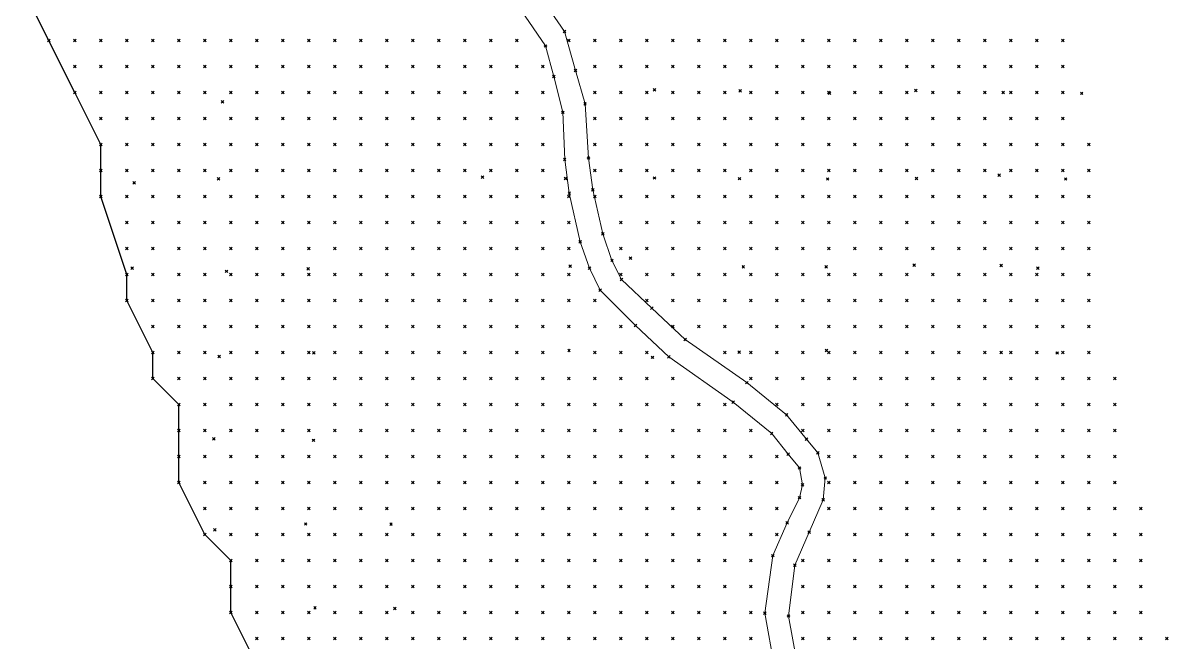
# Model space of a CAD drawing. Header units: metres. Extents: x 441556 to 446409, y 432338 to 461058.
# Drawn here: x 443339.7 to 443471.8, y 447756.7 to 447828.1 of the extents above; entities that cross this region are included whole.
import ezdxf

# ---------------------------------------------------------------- set-up
doc = ezdxf.new("R2010")
doc.units = ezdxf.units.M
doc.header["$MEASUREMENT"] = 0
doc.header["$PDMODE"] = 35
doc.header["$PDSIZE"] = 0.15
for name, color, linetype, lineweight in [('DTM-BRE-RevN_GRP_DRUM PAMANT', 2, 'Continuous', 0), ('DTM-NOK-RevN_LIDAR_co_lidar', 91, 'Continuous', 0), ('DTM-NOK-RevN_RTK', 32, 'Continuous', 0)]:
    doc.layers.add(name, color=color, linetype=linetype, lineweight=lineweight)
doc.layers.add('DTM-INT_YP', color=121, linetype='Continuous')

msp = doc.modelspace()

# ---------------------------------------------------------------- linework, layer by layer
at = {"layer": 'DTM-BRE-RevN_GRP_DRUM PAMANT'}
for p, q in [((443402.183, 447827.097, 366.457), (443397.453, 447834.005, 365.931)), ((443400.007, 447825.418, 366.457), (443395.276, 447832.326, 365.931)), ((443403.456, 447822.599, 366.563), (443402.183, 447827.097, 366.457)), ((443400.973, 447821.889, 366.563), (443400.007, 447825.418, 366.457)), ((443401.986, 447817.769, 366.878), (443400.973, 447821.889, 366.563)), ((443404.559, 447818.736, 366.878), (443403.456, 447822.599, 366.563)), ((443402.212, 447812.322, 366.878), (443401.986, 447817.769, 366.878)), ((443404.955, 447812.499, 366.878), (443404.559, 447818.736, 366.878)), ((443402.748, 447808.437, 367.089), (443402.212, 447812.322, 366.878)), ((443405.47, 447808.818, 367.089), (443404.955, 447812.499, 366.878)), ((443404.012, 447802.844, 367.141), (443402.748, 447808.437, 367.089)), ((443406.608, 447803.747, 367.141), (443405.47, 447808.818, 367.089)), ((443407.67, 447800.695, 367.141), (443406.608, 447803.747, 367.141)), ((443405.074, 447799.791, 367.141), (443404.012, 447802.844, 367.141)), ((443408.758, 447798.486, 366.72), (443407.67, 447800.695, 367.141)), ((443406.293, 447797.27, 366.72), (443405.074, 447799.791, 367.141)), ((443412.268, 447795.18, 367.141), (443408.758, 447798.486, 366.72)), ((443410.388, 447793.175, 367.141), (443406.293, 447797.27, 366.72)), ((443416.106, 447791.579, 367.457), (443412.268, 447795.18, 367.141)), ((443414.225, 447789.574, 367.457), (443410.388, 447793.175, 367.141)), ((443423.217, 447786.592, 367.826), (443416.106, 447791.579, 367.457)), ((443421.639, 447784.341, 367.826), (443414.225, 447789.574, 367.457)), ((443427.819, 447782.876, 367.826), (443423.217, 447786.592, 367.826)), ((443426.092, 447780.737, 367.826), (443421.639, 447784.341, 367.826)), ((443430.117, 447780.09, 367.51), (443427.819, 447782.876, 367.826)), ((443427.999, 447778.339, 367.51), (443426.092, 447780.737, 367.826)), ((443431.429, 447778.503, 367.563), (443430.117, 447780.09, 367.51)), ((443429.311, 447776.752, 367.563), (443427.999, 447778.339, 367.51)), ((443432.281, 447775.599, 367.984), (443431.429, 447778.503, 367.563)), ((443429.647, 447774.814, 367.984), (443429.311, 447776.752, 367.563)), ((443432.043, 447773.081, 368.405), (443432.281, 447775.599, 367.984)), ((443429.305, 447773.328, 368.405), (443429.647, 447774.814, 367.984)), ((443427.887, 447770.432, 368.615), (443429.305, 447773.328, 368.405)), ((443430.408, 447769.337, 368.615), (443432.043, 447773.081, 368.405)), ((443426.239, 447766.641, 369.563), (443427.887, 447770.432, 368.615)), ((443428.761, 447765.545, 369.563), (443430.408, 447769.337, 368.615)), ((443425.309, 447760.014, 370.457), (443426.239, 447766.641, 369.563)), ((443428.038, 447759.681, 370.457), (443428.761, 447765.545, 369.563)), ((443427.925, 447745.12, 373.02), (443425.309, 447760.014, 370.457)), ((443430.658, 447745.417, 373.02), (443428.038, 447759.681, 370.457))]:
    msp.add_line(p, q, dxfattribs=at)
at = {"layer": 'DTM-INT_YP'}
msp.add_polyline3d([(443366.701, 447754.077, 341.795), (443363.702, 447760.076, 341.846), (443363.702, 447763.075, 342.021), (443363.702, 447766.074, 342.158), (443360.702, 447769.074, 341.992), (443357.703, 447775.072, 341.937), (443357.703, 447778.072, 342.045), (443357.703, 447781.071, 342.154), (443357.703, 447784.07, 342.295), (443354.704, 447787.07, 342.093), (443354.704, 447790.069, 342.202), (443351.704, 447796.068, 342.117), (443351.704, 447799.067, 342.208), (443348.705, 447808.065, 342.234), (443348.705, 447811.065, 342.449), (443348.705, 447814.064, 342.595), (443345.706, 447820.063, 342.663), (443339.707, 447832.06, 342.307)], dxfattribs=at)
at = {"layer": 'DTM-NOK-RevN_LIDAR_co_lidar'}
for p in [(443342.706, 447826.061, 342.534), (443345.706, 447826.061, 343.037), (443348.705, 447826.061, 343.26), (443351.704, 447826.061, 343.43), (443354.704, 447826.061, 343.89), (443357.703, 447826.061, 344.728), (443360.702, 447826.061, 346.055), (443363.702, 447826.061, 348.28), (443366.701, 447826.061, 350.921), (443369.7, 447826.061, 352.415), (443372.7, 447826.061, 354.235), (443375.699, 447826.061, 355.8), (443378.698, 447826.061, 357.085), (443381.698, 447826.061, 358.552), (443384.697, 447826.061, 360.024), (443387.697, 447826.061, 361.458), (443390.696, 447826.061, 362.548), (443393.695, 447826.061, 363.66), (443396.695, 447826.061, 364.788), (443402.693, 447826.061, 366.782), (443405.693, 447826.061, 367.708), (443408.692, 447826.061, 369.118), (443411.691, 447826.061, 370.606), (443414.691, 447826.061, 371.939), (443417.69, 447826.061, 373.22), (443420.689, 447826.061, 374.6), (443423.689, 447826.061, 376.006), (443426.688, 447826.061, 377.368), (443429.687, 447826.061, 378.818), (443432.687, 447826.061, 380.237), (443435.686, 447826.061, 381.503), (443438.685, 447826.061, 382.842), (443441.685, 447826.061, 383.899), (443444.684, 447826.061, 384.991), (443447.683, 447826.061, 386.147), (443450.683, 447826.061, 387.324), (443453.682, 447826.061, 388.505), (443456.681, 447826.061, 389.718), (443459.681, 447826.061, 390.866), (443345.706, 447823.062, 342.921), (443348.705, 447823.062, 343.217), (443351.704, 447823.062, 343.343), (443354.704, 447823.062, 343.633), (443357.703, 447823.062, 344.193), (443360.702, 447823.062, 345.063), (443363.702, 447823.062, 346.869), (443366.701, 447823.062, 349.586), (443369.7, 447823.062, 351.066), (443372.7, 447823.062, 352.787), (443375.699, 447823.062, 354.402), (443378.698, 447823.062, 355.844), (443381.698, 447823.062, 357.502), (443384.697, 447823.062, 359.046), (443387.697, 447823.062, 360.363), (443390.696, 447823.062, 361.599), (443393.695, 447823.062, 362.812), (443396.695, 447823.062, 364.271), (443399.694, 447823.062, 365.684), (443405.693, 447823.062, 367.556), (443408.692, 447823.062, 369.004), (443411.691, 447823.062, 370.536), (443414.691, 447823.062, 371.912), (443417.69, 447823.062, 373.246), (443420.689, 447823.062, 374.55), (443423.689, 447823.062, 375.831), (443426.688, 447823.062, 377.19), (443429.687, 447823.062, 378.616), (443432.687, 447823.062, 379.921), (443435.686, 447823.062, 381.18), (443438.685, 447823.062, 382.456), (443441.685, 447823.062, 383.581), (443444.684, 447823.062, 384.674), (443447.683, 447823.062, 385.766), (443450.683, 447823.062, 387.06), (443453.682, 447823.062, 388.459), (443456.681, 447823.062, 389.649), (443459.681, 447823.062, 390.783), (443345.706, 447820.063, 342.663), (443348.705, 447820.063, 343.085), (443351.704, 447820.063, 343.261), (443354.704, 447820.063, 343.422), (443357.703, 447820.063, 343.838), (443360.702, 447820.063, 344.806), (443363.702, 447820.063, 346.394), (443366.701, 447820.063, 347.991), (443369.7, 447820.063, 349.237), (443372.7, 447820.063, 351.214), (443375.699, 447820.063, 353.209), (443378.698, 447820.063, 354.946), (443381.698, 447820.063, 356.403), (443384.697, 447820.063, 357.799), (443387.697, 447820.063, 359.077), (443390.696, 447820.063, 360.707), (443393.695, 447820.063, 362.058), (443396.695, 447820.063, 364.054), (443399.694, 447820.063, 365.577), (443405.693, 447820.063, 367.511), (443408.692, 447820.063, 369.13), (443411.691, 447820.063, 370.793), (443414.691, 447820.063, 372.174), (443417.69, 447820.063, 373.447), (443420.689, 447820.063, 374.699), (443423.689, 447820.063, 376.003), (443426.688, 447820.063, 377.291), (443429.687, 447820.063, 378.569), (443432.687, 447820.063, 379.848), (443435.686, 447820.063, 380.987), (443438.685, 447820.063, 382.189), (443441.685, 447820.063, 383.361), (443444.684, 447820.063, 384.443), (443447.683, 447820.063, 385.525), (443450.683, 447820.063, 386.834), (443453.682, 447820.063, 388.207), (443456.681, 447820.063, 389.497), (443459.681, 447820.063, 390.764), (443348.705, 447817.063, 342.863), (443351.704, 447817.063, 343.184), (443354.704, 447817.063, 343.307), (443357.703, 447817.063, 343.609), (443360.702, 447817.063, 344.321), (443363.702, 447817.063, 345.341), (443366.701, 447817.063, 346.308), (443369.7, 447817.063, 347.276), (443372.7, 447817.063, 349.514), (443375.699, 447817.063, 351.738), (443378.698, 447817.063, 354.033), (443381.698, 447817.063, 355.104), (443384.697, 447817.063, 356.862), (443387.697, 447817.063, 358.736), (443390.696, 447817.063, 360.344), (443393.695, 447817.063, 362.186), (443396.695, 447817.063, 364.219), (443399.694, 447817.063, 365.567), (443405.693, 447817.063, 367.57), (443408.692, 447817.063, 369.143), (443411.691, 447817.063, 370.889), (443414.691, 447817.063, 372.398), (443417.69, 447817.063, 373.678), (443420.689, 447817.063, 374.873), (443423.689, 447817.063, 376.126), (443426.688, 447817.063, 377.338), (443429.687, 447817.063, 378.53), (443432.687, 447817.063, 379.716), (443435.686, 447817.063, 380.783), (443438.685, 447817.063, 381.913), (443441.685, 447817.063, 382.976), (443444.684, 447817.063, 384.14), (443447.683, 447817.063, 385.311), (443450.683, 447817.063, 386.576), (443453.682, 447817.063, 387.875), (443456.681, 447817.063, 389.3), (443459.681, 447817.063, 390.805), (443348.705, 447814.064, 342.595), (443351.704, 447814.064, 343.042), (443354.704, 447814.064, 343.169), (443357.703, 447814.064, 343.366), (443360.702, 447814.064, 343.93), (443363.702, 447814.064, 344.719), (443366.701, 447814.064, 345.41), (443369.7, 447814.064, 346.225), (443372.7, 447814.064, 347.777), (443375.699, 447814.064, 349.925), (443378.698, 447814.064, 352.238), (443381.698, 447814.064, 354.451), (443384.697, 447814.064, 356.764), (443387.697, 447814.064, 358.686), (443390.696, 447814.064, 360.538), (443393.695, 447814.064, 362.472), (443396.695, 447814.064, 364.263), (443399.694, 447814.064, 365.478), (443405.693, 447814.064, 367.415), (443408.692, 447814.064, 369.122), (443411.691, 447814.064, 370.977), (443414.691, 447814.064, 372.392), (443417.69, 447814.064, 373.702), (443420.689, 447814.064, 374.881), (443423.689, 447814.064, 375.959), (443426.688, 447814.064, 377.058), (443429.687, 447814.064, 378.112), (443432.687, 447814.064, 379.244), (443435.686, 447814.064, 380.335), (443438.685, 447814.064, 381.496), (443441.685, 447814.064, 382.54), (443444.684, 447814.064, 383.641), (443447.683, 447814.064, 384.914), (443450.683, 447814.064, 386.265), (443453.682, 447814.064, 387.675), (443456.681, 447814.064, 388.988), (443459.681, 447814.064, 390.525), (443462.68, 447814.064, 392.343), (443348.705, 447811.065, 342.449), (443351.704, 447811.065, 342.928), (443354.704, 447811.065, 343.134), (443357.703, 447811.065, 343.279), (443360.702, 447811.065, 343.665), (443363.702, 447811.065, 344.329), (443366.701, 447811.065, 344.907), (443369.7, 447811.065, 345.58), (443372.7, 447811.065, 346.838), (443375.699, 447811.065, 349.09), (443378.698, 447811.065, 351.864), (443381.698, 447811.065, 354.171), (443384.697, 447811.065, 356.313), (443387.697, 447811.065, 358.618), (443390.696, 447811.065, 360.88), (443393.695, 447811.065, 362.608), (443396.695, 447811.065, 364.354), (443399.694, 447811.065, 365.55), (443405.693, 447811.065, 367.361), (443408.692, 447811.065, 369.169), (443411.691, 447811.065, 371.012), (443414.691, 447811.065, 372.19), (443417.69, 447811.065, 373.298), (443420.689, 447811.065, 374.462), (443423.689, 447811.065, 375.522), (443426.688, 447811.065, 376.524), (443429.687, 447811.065, 377.553), (443432.687, 447811.065, 378.624), (443435.686, 447811.065, 379.661), (443438.685, 447811.065, 380.817), (443441.685, 447811.065, 382.001), (443444.684, 447811.065, 383.074), (443447.683, 447811.065, 384.402), (443450.683, 447811.065, 385.695), (443453.682, 447811.065, 387.241), (443456.681, 447811.065, 388.556), (443459.681, 447811.065, 390.132), (443462.68, 447811.065, 391.94), (443348.705, 447808.065, 342.234), (443351.704, 447808.065, 342.721), (443354.704, 447808.065, 343.064), (443357.703, 447808.065, 343.285), (443360.702, 447808.065, 343.564), (443363.702, 447808.065, 344.023), (443366.701, 447808.065, 344.582), (443369.7, 447808.065, 345.218), (443372.7, 447808.065, 346.492), (443375.699, 447808.065, 348.854), (443378.698, 447808.065, 351.428), (443381.698, 447808.065, 353.638), (443384.697, 447808.065, 355.772), (443387.697, 447808.065, 357.999), (443390.696, 447808.065, 360.53), (443393.695, 447808.065, 362.312), (443396.695, 447808.065, 364.187), (443399.694, 447808.065, 365.618), (443402.693, 447808.065, 366.804), (443405.693, 447808.065, 367.53), (443408.692, 447808.065, 369.095), (443411.691, 447808.065, 370.734), (443414.691, 447808.065, 371.896), (443417.69, 447808.065, 372.856), (443420.689, 447808.065, 373.894), (443423.689, 447808.065, 374.939), (443426.688, 447808.065, 375.845), (443429.687, 447808.065, 376.869), (443432.687, 447808.065, 377.931), (443435.686, 447808.065, 378.9), (443438.685, 447808.065, 379.9), (443441.685, 447808.065, 381.161), (443444.684, 447808.065, 382.376), (443447.683, 447808.065, 383.778), (443450.683, 447808.065, 384.919), (443453.682, 447808.065, 386.411), (443456.681, 447808.065, 388.069), (443459.681, 447808.065, 389.55), (443462.68, 447808.065, 391.296), (443351.704, 447805.066, 342.562), (443354.704, 447805.066, 342.968), (443357.703, 447805.066, 343.252), (443360.702, 447805.066, 343.517), (443363.702, 447805.066, 343.887), (443366.701, 447805.066, 344.365), (443369.7, 447805.066, 344.886), (443372.7, 447805.066, 345.953), (443375.699, 447805.066, 348.219), (443378.698, 447805.066, 350.847), (443381.698, 447805.066, 353.206), (443384.697, 447805.066, 355.539), (443387.697, 447805.066, 357.417), (443390.696, 447805.066, 360.004), (443393.695, 447805.066, 362.068), (443396.695, 447805.066, 363.863), (443399.694, 447805.066, 365.456), (443402.693, 447805.066, 366.741), (443408.692, 447805.066, 368.643), (443411.691, 447805.066, 370.173), (443414.691, 447805.066, 371.249), (443417.69, 447805.066, 372.216), (443420.689, 447805.066, 373.241), (443423.689, 447805.066, 374.168), (443426.688, 447805.066, 375.062), (443429.687, 447805.066, 376.125), (443432.687, 447805.066, 377.196), (443435.686, 447805.066, 378.123), (443438.685, 447805.066, 379.248), (443441.685, 447805.066, 380.355), (443444.684, 447805.066, 381.401), (443447.683, 447805.066, 382.535), (443450.683, 447805.066, 383.867), (443453.682, 447805.066, 385.299), (443456.681, 447805.066, 387.133), (443459.681, 447805.066, 388.953), (443462.68, 447805.066, 390.681), (443351.704, 447802.067, 342.348), (443354.704, 447802.067, 342.802), (443357.703, 447802.067, 343.152), (443360.702, 447802.067, 343.38), (443363.702, 447802.067, 343.718), (443366.701, 447802.067, 344.176), (443369.7, 447802.067, 344.535), (443372.7, 447802.067, 345.235), (443375.699, 447802.067, 347.093), (443378.698, 447802.067, 349.873), (443381.698, 447802.067, 352.607), (443384.697, 447802.067, 354.883), (443387.697, 447802.067, 356.879), (443390.696, 447802.067, 359.136), (443393.695, 447802.067, 361.52), (443396.695, 447802.067, 363.362), (443399.694, 447802.067, 365.136), (443402.693, 447802.067, 366.425), (443408.692, 447802.067, 368.045), (443411.691, 447802.067, 369.339), (443414.691, 447802.067, 370.512), (443417.69, 447802.067, 371.451), (443420.689, 447802.067, 372.348), (443423.689, 447802.067, 373.375), (443426.688, 447802.067, 374.345), (443429.687, 447802.067, 375.293), (443432.687, 447802.067, 376.32), (443435.686, 447802.067, 377.688), (443438.685, 447802.067, 378.825), (443441.685, 447802.067, 379.978), (443444.684, 447802.067, 381.224), (443447.683, 447802.067, 382.254), (443450.683, 447802.067, 383.791), (443453.682, 447802.067, 385.321), (443456.681, 447802.067, 386.967), (443459.681, 447802.067, 388.848), (443462.68, 447802.067, 390.738), (443351.704, 447799.067, 342.208), (443354.704, 447799.067, 342.656), (443357.703, 447799.067, 343.018), (443360.702, 447799.067, 343.223), (443363.702, 447799.067, 343.517), (443366.701, 447799.067, 343.953), (443369.7, 447799.067, 344.371), (443372.7, 447799.067, 344.882), (443375.699, 447799.067, 346.211), (443378.698, 447799.067, 349.131), (443381.698, 447799.067, 351.916), (443384.697, 447799.067, 354.202), (443387.697, 447799.067, 356.38), (443390.696, 447799.067, 358.452), (443393.695, 447799.067, 360.874), (443396.695, 447799.067, 362.762), (443399.694, 447799.067, 364.531), (443402.693, 447799.067, 365.965), (443408.692, 447799.067, 367.207), (443411.691, 447799.067, 368.14), (443414.691, 447799.067, 369.595), (443417.69, 447799.067, 370.844), (443420.689, 447799.067, 371.778), (443423.689, 447799.067, 372.761), (443426.688, 447799.067, 373.91), (443429.687, 447799.067, 375.023), (443432.687, 447799.067, 376.067), (443435.686, 447799.067, 377.038), (443438.685, 447799.067, 378.236), (443441.685, 447799.067, 379.652), (443444.684, 447799.067, 380.789), (443447.683, 447799.067, 382.02), (443450.683, 447799.067, 383.707), (443453.682, 447799.067, 385.199), (443456.681, 447799.067, 387.202), (443459.681, 447799.067, 388.958), (443462.68, 447799.067, 390.527), (443351.704, 447796.068, 342.117), (443354.704, 447796.068, 342.539), (443357.703, 447796.068, 342.917), (443360.702, 447796.068, 343.123), (443363.702, 447796.068, 343.355), (443366.701, 447796.068, 343.739), (443369.7, 447796.068, 344.198), (443372.7, 447796.068, 344.702), (443375.699, 447796.068, 345.733), (443378.698, 447796.068, 347.92), (443381.698, 447796.068, 350.714), (443384.697, 447796.068, 353.417), (443387.697, 447796.068, 355.92), (443390.696, 447796.068, 358.003), (443393.695, 447796.068, 360.068), (443396.695, 447796.068, 362.316), (443399.694, 447796.068, 363.921), (443402.693, 447796.068, 365.386), (443405.693, 447796.068, 366.491), (443411.691, 447796.068, 367.561), (443414.691, 447796.068, 368.757), (443417.69, 447796.068, 370.017), (443420.689, 447796.068, 371.081), (443423.689, 447796.068, 372.199), (443426.688, 447796.068, 373.289), (443429.687, 447796.068, 374.412), (443432.687, 447796.068, 375.443), (443435.686, 447796.068, 376.485), (443438.685, 447796.068, 377.701), (443441.685, 447796.068, 379.002), (443444.684, 447796.068, 380.206), (443447.683, 447796.068, 381.888), (443450.683, 447796.068, 383.435), (443453.682, 447796.068, 384.785), (443456.681, 447796.068, 386.802), (443459.681, 447796.068, 388.542), (443462.68, 447796.068, 390.338), (443354.704, 447793.069, 342.36), (443357.703, 447793.069, 342.743), (443360.702, 447793.069, 343.009), (443363.702, 447793.069, 343.197), (443366.701, 447793.069, 343.523), (443369.7, 447793.069, 343.922), (443372.7, 447793.069, 344.415), (443375.699, 447793.069, 345.267), (443378.698, 447793.069, 346.867), (443381.698, 447793.069, 349.702), (443384.697, 447793.069, 352.565), (443387.697, 447793.069, 355.38), (443390.696, 447793.069, 357.468), (443393.695, 447793.069, 359.699), (443396.695, 447793.069, 361.788), (443399.694, 447793.069, 363.292), (443402.693, 447793.069, 364.567), (443405.693, 447793.069, 365.819), (443408.692, 447793.069, 366.708), (443414.691, 447793.069, 367.674), (443417.69, 447793.069, 368.785), (443420.689, 447793.069, 370.261), (443423.689, 447793.069, 371.625), (443426.688, 447793.069, 372.838), (443429.687, 447793.069, 373.882), (443432.687, 447793.069, 374.917), (443435.686, 447793.069, 375.938), (443438.685, 447793.069, 377.115), (443441.685, 447793.069, 378.258), (443444.684, 447793.069, 379.606), (443447.683, 447793.069, 381.18), (443450.683, 447793.069, 382.94), (443453.682, 447793.069, 384.66), (443456.681, 447793.069, 386.675), (443459.681, 447793.069, 388.606), (443462.68, 447793.069, 390.416), (443354.704, 447790.069, 342.202), (443357.703, 447790.069, 342.588), (443360.702, 447790.069, 342.907), (443363.702, 447790.069, 343.096), (443366.701, 447790.069, 343.333), (443369.7, 447790.069, 343.703), (443372.7, 447790.069, 344.169), (443375.699, 447790.069, 344.83), (443378.698, 447790.069, 346.099), (443381.698, 447790.069, 348.401), (443384.697, 447790.069, 352.055), (443387.697, 447790.069, 354.62), (443390.696, 447790.069, 356.868), (443393.695, 447790.069, 359), (443396.695, 447790.069, 360.677), (443399.694, 447790.069, 362.434), (443405.693, 447790.069, 365.052), (443408.692, 447790.069, 365.904), (443411.691, 447790.069, 366.459), (443420.689, 447790.069, 368.595), (443423.689, 447790.069, 369.883), (443426.688, 447790.069, 371.232), (443429.687, 447790.069, 372.776), (443432.687, 447790.069, 373.985), (443435.686, 447790.069, 375.089), (443438.685, 447790.069, 376.373), (443441.685, 447790.069, 377.615), (443444.684, 447790.069, 379.208), (443447.683, 447790.069, 380.846), (443450.683, 447790.069, 382.712), (443453.682, 447790.069, 384.521), (443456.681, 447790.069, 386.623), (443459.681, 447790.069, 388.468), (443462.68, 447790.069, 390.251), (443354.704, 447787.07, 342.093), (443357.703, 447787.07, 342.441), (443360.702, 447787.07, 342.768), (443363.702, 447787.07, 343.004), (443366.701, 447787.07, 343.202), (443369.7, 447787.07, 343.495), (443372.7, 447787.07, 343.909), (443375.699, 447787.07, 344.485), (443378.698, 447787.07, 345.624), (443381.698, 447787.07, 347.981), (443384.697, 447787.07, 351.327), (443387.697, 447787.07, 353.652), (443390.696, 447787.07, 356.142), (443393.695, 447787.07, 358.013), (443396.695, 447787.07, 359.541), (443399.694, 447787.07, 361.379), (443402.693, 447787.07, 362.826), (443405.693, 447787.07, 364.073), (443408.692, 447787.07, 364.988), (443411.691, 447787.07, 365.559), (443414.691, 447787.07, 366.253), (443423.689, 447787.07, 368.338), (443426.688, 447787.07, 369.283), (443429.687, 447787.07, 370.798), (443432.687, 447787.07, 372.485), (443435.686, 447787.07, 374.152), (443438.685, 447787.07, 375.443), (443441.685, 447787.07, 376.822), (443444.684, 447787.07, 378.482), (443447.683, 447787.07, 380.062), (443450.683, 447787.07, 382.335), (443453.682, 447787.07, 384.305), (443456.681, 447787.07, 386.344), (443459.681, 447787.07, 388.393), (443462.68, 447787.07, 390.182), (443465.679, 447787.07, 392.106), (443357.703, 447784.07, 342.295), (443360.702, 447784.07, 342.591), (443363.702, 447784.07, 342.894), (443366.701, 447784.07, 343.118), (443369.7, 447784.07, 343.339), (443372.7, 447784.07, 343.677), (443375.699, 447784.07, 344.148), (443378.698, 447784.07, 345.089), (443381.698, 447784.07, 347.015), (443384.697, 447784.07, 350.189), (443387.697, 447784.07, 352.439), (443390.696, 447784.07, 354.721), (443393.695, 447784.07, 356.883), (443396.695, 447784.07, 358.563), (443399.694, 447784.07, 360.227), (443402.693, 447784.07, 361.653), (443405.693, 447784.07, 362.967), (443408.692, 447784.07, 363.957), (443411.691, 447784.07, 364.605), (443414.691, 447784.07, 365.074), (443417.69, 447784.07, 365.817), (443420.689, 447784.07, 366.847), (443426.688, 447784.07, 368.268), (443429.687, 447784.07, 369.156), (443432.687, 447784.07, 370.694), (443435.686, 447784.07, 372.463), (443438.685, 447784.07, 374.6), (443441.685, 447784.07, 375.602), (443444.684, 447784.07, 377.032), (443447.683, 447784.07, 378.913), (443450.683, 447784.07, 381.686), (443453.682, 447784.07, 383.658), (443456.681, 447784.07, 385.715), (443459.681, 447784.07, 387.924), (443462.68, 447784.07, 389.611), (443465.679, 447784.07, 391.662), (443357.703, 447781.071, 342.154), (443360.702, 447781.071, 342.398), (443363.702, 447781.071, 342.717), (443366.701, 447781.071, 342.984), (443369.7, 447781.071, 343.192), (443372.7, 447781.071, 343.467), (443375.699, 447781.071, 343.872), (443378.698, 447781.071, 344.574), (443381.698, 447781.071, 345.885), (443384.697, 447781.071, 348.469), (443387.697, 447781.071, 351.147), (443390.696, 447781.071, 353.221), (443393.695, 447781.071, 355.311), (443396.695, 447781.071, 357.114), (443399.694, 447781.071, 358.753), (443402.693, 447781.071, 360.07), (443405.693, 447781.071, 361.505), (443408.692, 447781.071, 362.71), (443411.691, 447781.071, 363.496), (443414.691, 447781.071, 363.918), (443417.69, 447781.071, 364.461), (443420.689, 447781.071, 365.446), (443423.689, 447781.071, 366.605), (443429.687, 447781.071, 368.153), (443432.687, 447781.071, 368.954), (443435.686, 447781.071, 370.571), (443438.685, 447781.071, 372.495), (443441.685, 447781.071, 373.921), (443444.684, 447781.071, 375.566), (443447.683, 447781.071, 377.73), (443450.683, 447781.071, 380.774), (443453.682, 447781.071, 382.495), (443456.681, 447781.071, 384.515), (443459.681, 447781.071, 386.888), (443462.68, 447781.071, 388.867), (443465.679, 447781.071, 390.557), (443357.703, 447778.072, 342.045), (443360.702, 447778.072, 342.275), (443363.702, 447778.072, 342.536), (443366.701, 447778.072, 342.808), (443369.7, 447778.072, 343.06), (443372.7, 447778.072, 343.329), (443375.699, 447778.072, 343.652), (443378.698, 447778.072, 344.17), (443381.698, 447778.072, 345.085), (443384.697, 447778.072, 346.916), (443387.697, 447778.072, 349.758), (443390.696, 447778.072, 351.752), (443393.695, 447778.072, 353.635), (443396.695, 447778.072, 355.415), (443399.694, 447778.072, 357.309), (443402.693, 447778.072, 358.43), (443405.693, 447778.072, 359.528), (443408.692, 447778.072, 360.471), (443411.691, 447778.072, 361.302), (443414.691, 447778.072, 362.144), (443417.69, 447778.072, 363.28), (443420.689, 447778.072, 364.627), (443423.689, 447778.072, 365.881), (443426.688, 447778.072, 367.016), (443432.687, 447778.072, 368.293), (443435.686, 447778.072, 369.594), (443438.685, 447778.072, 370.85), (443441.685, 447778.072, 372.47), (443444.684, 447778.072, 374.348), (443447.683, 447778.072, 376.487), (443450.683, 447778.072, 378.445), (443453.682, 447778.072, 380.771), (443456.681, 447778.072, 382.071), (443459.681, 447778.072, 385.085), (443462.68, 447778.072, 387.596), (443465.679, 447778.072, 389.208), (443357.703, 447775.072, 341.937), (443360.702, 447775.072, 342.176), (443363.702, 447775.072, 342.406), (443366.701, 447775.072, 342.697), (443369.7, 447775.072, 343.013), (443372.7, 447775.072, 343.251), (443375.699, 447775.072, 343.504), (443378.698, 447775.072, 343.87), (443381.698, 447775.072, 344.454), (443384.697, 447775.072, 345.692), (443387.697, 447775.072, 348.021), (443390.696, 447775.072, 350.038), (443393.695, 447775.072, 352.045), (443396.695, 447775.072, 353.544), (443399.694, 447775.072, 355.577), (443402.693, 447775.072, 356.563), (443405.693, 447775.072, 357.166), (443408.692, 447775.072, 357.906), (443411.691, 447775.072, 359.124), (443414.691, 447775.072, 360.862), (443417.69, 447775.072, 362.851), (443420.689, 447775.072, 364.445), (443423.689, 447775.072, 365.603), (443426.688, 447775.072, 366.907), (443432.687, 447775.072, 368.534), (443435.686, 447775.072, 369.455), (443438.685, 447775.072, 370.558), (443441.685, 447775.072, 372.006), (443444.684, 447775.072, 373.645), (443447.683, 447775.072, 375.25), (443450.683, 447775.072, 376.982), (443453.682, 447775.072, 379.164), (443456.681, 447775.072, 380.72), (443459.681, 447775.072, 383.703), (443462.68, 447775.072, 386.515), (443465.679, 447775.072, 387.933), (443360.702, 447772.073, 342.085), (443363.702, 447772.073, 342.31), (443366.701, 447772.073, 342.63), (443369.7, 447772.073, 342.982), (443372.7, 447772.073, 343.217), (443375.699, 447772.073, 343.455), (443378.698, 447772.073, 343.736), (443381.698, 447772.073, 344.085), (443384.697, 447772.073, 344.815), (443387.697, 447772.073, 346.35), (443390.696, 447772.073, 348.172), (443393.695, 447772.073, 350.046), (443396.695, 447772.073, 351.504), (443399.694, 447772.073, 353.24), (443402.693, 447772.073, 354.387), (443405.693, 447772.073, 355.656), (443408.692, 447772.073, 357.253), (443411.691, 447772.073, 359.253), (443414.691, 447772.073, 361.511), (443417.69, 447772.073, 363.388), (443420.689, 447772.073, 364.602), (443423.689, 447772.073, 365.822), (443426.688, 447772.073, 367.424), (443432.687, 447772.073, 368.944), (443435.686, 447772.073, 369.812), (443438.685, 447772.073, 370.903), (443441.685, 447772.073, 372.123), (443444.684, 447772.073, 373.691), (443447.683, 447772.073, 375.14), (443450.683, 447772.073, 376.939), (443453.682, 447772.073, 378.613), (443456.681, 447772.073, 380.46), (443459.681, 447772.073, 382.738), (443462.68, 447772.073, 385.236), (443465.679, 447772.073, 386.99), (443468.679, 447772.073, 389.196), (443360.702, 447769.074, 341.992), (443363.702, 447769.074, 342.24), (443366.701, 447769.074, 342.567), (443369.7, 447769.074, 342.915), (443372.7, 447769.074, 343.174), (443375.699, 447769.074, 343.412), (443378.698, 447769.074, 343.698), (443381.698, 447769.074, 344.004), (443384.697, 447769.074, 344.474), (443387.697, 447769.074, 345.417), (443390.696, 447769.074, 346.587), (443393.695, 447769.074, 348.007), (443396.695, 447769.074, 349.604), (443399.694, 447769.074, 351.383), (443402.693, 447769.074, 353.233), (443405.693, 447769.074, 355.614), (443408.692, 447769.074, 358.239), (443411.691, 447769.074, 360.898), (443414.691, 447769.074, 363.307), (443417.69, 447769.074, 364.548), (443420.689, 447769.074, 365.253), (443423.689, 447769.074, 366.732), (443426.688, 447769.074, 368.354), (443432.687, 447769.074, 369.76), (443435.686, 447769.074, 371.126), (443438.685, 447769.074, 372.502), (443441.685, 447769.074, 373.331), (443444.684, 447769.074, 374.097), (443447.683, 447769.074, 376.339), (443450.683, 447769.074, 377.578), (443453.682, 447769.074, 379.395), (443456.681, 447769.074, 381.12), (443459.681, 447769.074, 383.368), (443462.68, 447769.074, 385.251), (443465.679, 447769.074, 387.176), (443468.679, 447769.074, 389.267), (443363.702, 447766.074, 342.158), (443366.701, 447766.074, 342.466), (443369.7, 447766.074, 342.818), (443372.7, 447766.074, 343.081), (443375.699, 447766.074, 343.321), (443378.698, 447766.074, 343.609), (443381.698, 447766.074, 343.966), (443384.697, 447766.074, 344.403), (443387.697, 447766.074, 345.078), (443390.696, 447766.074, 345.806), (443393.695, 447766.074, 347.044), (443396.695, 447766.074, 349), (443399.694, 447766.074, 351.062), (443402.693, 447766.074, 353.484), (443405.693, 447766.074, 356.284), (443408.692, 447766.074, 359.228), (443411.691, 447766.074, 362.225), (443414.691, 447766.074, 364.735), (443417.69, 447766.074, 365.616), (443420.689, 447766.074, 366.144), (443423.689, 447766.074, 367.859), (443429.687, 447766.074, 369.955), (443432.687, 447766.074, 371.231), (443435.686, 447766.074, 373.259), (443438.685, 447766.074, 374.96), (443441.685, 447766.074, 375.773), (443444.684, 447766.074, 376.16), (443447.683, 447766.074, 377.93), (443450.683, 447766.074, 379.081), (443453.682, 447766.074, 380.992), (443456.681, 447766.074, 382.731), (443459.681, 447766.074, 385.458), (443462.68, 447766.074, 387.015), (443465.679, 447766.074, 388.915), (443468.679, 447766.074, 390.586), (443363.702, 447763.075, 342.021), (443366.701, 447763.075, 342.326), (443369.7, 447763.075, 342.683), (443372.7, 447763.075, 342.971), (443375.699, 447763.075, 343.223), (443378.698, 447763.075, 343.514), (443381.698, 447763.075, 343.905), (443384.697, 447763.075, 344.322), (443387.697, 447763.075, 344.868), (443390.696, 447763.075, 345.504), (443393.695, 447763.075, 346.926), (443396.695, 447763.075, 349.199), (443399.694, 447763.075, 351.579), (443402.693, 447763.075, 354.2), (443405.693, 447763.075, 356.91), (443408.692, 447763.075, 359.78), (443411.691, 447763.075, 362.772), (443414.691, 447763.075, 365.187), (443417.69, 447763.075, 366.117), (443420.689, 447763.075, 366.865), (443423.689, 447763.075, 368.697), (443429.687, 447763.075, 371.009), (443432.687, 447763.075, 373.103), (443435.686, 447763.075, 375.46), (443438.685, 447763.075, 377.334), (443441.685, 447763.075, 378.364), (443444.684, 447763.075, 379.292), (443447.683, 447763.075, 379.961), (443450.683, 447763.075, 380.918), (443453.682, 447763.075, 383.202), (443456.681, 447763.075, 384.978), (443459.681, 447763.075, 387.789), (443462.68, 447763.075, 389.424), (443465.679, 447763.075, 391.499), (443468.679, 447763.075, 393.303), (443363.702, 447760.076, 341.846), (443366.701, 447760.076, 342.174), (443369.7, 447760.076, 342.516), (443372.7, 447760.076, 342.845), (443375.699, 447760.076, 343.133), (443378.698, 447760.076, 343.479), (443381.698, 447760.076, 343.854), (443384.697, 447760.076, 344.208), (443387.697, 447760.076, 344.585), (443390.696, 447760.076, 345.045), (443393.695, 447760.076, 346.459), (443396.695, 447760.076, 348.902), (443399.694, 447760.076, 351.784), (443402.693, 447760.076, 354.524), (443405.693, 447760.076, 357.114), (443408.692, 447760.076, 359.896), (443411.691, 447760.076, 362.76), (443414.691, 447760.076, 365.055), (443417.69, 447760.076, 366.208), (443420.689, 447760.076, 367.35), (443423.689, 447760.076, 369.322), (443429.687, 447760.076, 371.864), (443432.687, 447760.076, 374.61), (443435.686, 447760.076, 377.396), (443438.685, 447760.076, 379.383), (443441.685, 447760.076, 380.519), (443444.684, 447760.076, 381.594), (443447.683, 447760.076, 382.877), (443450.683, 447760.076, 383.316), (443453.682, 447760.076, 385.843), (443456.681, 447760.076, 387.504), (443459.681, 447760.076, 389.901), (443462.68, 447760.076, 391.675), (443465.679, 447760.076, 393.767), (443468.679, 447760.076, 396.061), (443366.701, 447757.076, 341.991), (443369.7, 447757.076, 342.31), (443372.7, 447757.076, 342.65), (443375.699, 447757.076, 343.004), (443378.698, 447757.076, 343.363), (443381.698, 447757.076, 343.693), (443384.697, 447757.076, 343.939), (443387.697, 447757.076, 344.176), (443390.696, 447757.076, 344.616), (443393.695, 447757.076, 345.73), (443396.695, 447757.076, 348.403), (443399.694, 447757.076, 351.598), (443402.693, 447757.076, 354.232), (443405.693, 447757.076, 356.791), (443408.692, 447757.076, 359.524), (443411.691, 447757.076, 362.481), (443414.691, 447757.076, 364.831), (443417.69, 447757.076, 366.059), (443420.689, 447757.076, 367.482), (443423.689, 447757.076, 369.679), (443429.687, 447757.076, 372.322), (443432.687, 447757.076, 375.18), (443435.686, 447757.076, 378.731), (443438.685, 447757.076, 380.52), (443441.685, 447757.076, 382.046), (443444.684, 447757.076, 383.506), (443447.683, 447757.076, 385.457), (443450.683, 447757.076, 386.549), (443453.682, 447757.076, 388.105), (443456.681, 447757.076, 389.733), (443459.681, 447757.076, 391.476), (443462.68, 447757.076, 393.266), (443465.679, 447757.076, 395.413), (443468.679, 447757.076, 397.066), (443471.678, 447757.076, 397.755)]:
    msp.add_point(p, dxfattribs=at)
at = {"layer": 'DTM-NOK-RevN_RTK'}
for p in [(443402.183, 447827.097, 366.457), (443400.007, 447825.418, 366.457), (443400.973, 447821.889, 366.563), (443403.456, 447822.599, 366.563), (443412.569, 447820.348, 371.49), (443422.458, 447820.261, 375.781), (443442.712, 447820.287, 383.824), (443452.786, 447820.067, 387.912), (443362.747, 447818.965, 345.311), (443404.559, 447818.736, 366.878), (443432.773, 447819.967, 380.027), (443461.859, 447819.955, 391.806), (443401.986, 447817.769, 366.878), (443402.212, 447812.322, 366.878), (443404.955, 447812.499, 366.878), (443352.531, 447809.646, 343.029), (443362.278, 447810.093, 343.978), (443392.733, 447810.298, 362.208), (443402.297, 447810.149, 367.014), (443412.584, 447810.194, 371.609), (443422.395, 447810.115, 375.06), (443432.549, 447810.079, 378.547), (443442.79, 447810.126, 382.374), (443452.34, 447810.51, 386.662), (443460.011, 447810.077, 390.472), (443402.748, 447808.437, 367.089), (443405.47, 447808.818, 367.089), (443404.012, 447802.844, 367.141), (443406.608, 447803.747, 367.141), (443407.67, 447800.695, 367.141), (443409.8, 447800.959, 368.302), (443352.3, 447799.783, 342.322), (443363.191, 447799.429, 343.425), (443372.618, 447799.725, 344.803), (443402.856, 447800.017, 366.388), (443405.074, 447799.791, 367.141), (443422.821, 447799.937, 372.89), (443432.374, 447799.942, 376.316), (443442.523, 447800.128, 380.182), (443452.574, 447800.111, 384.681), (443456.807, 447799.789, 387.19), (443408.758, 447798.486, 366.72), (443406.293, 447797.27, 366.72), (443412.268, 447795.18, 367.141), (443410.388, 447793.175, 367.141), (443416.106, 447791.579, 367.457), (443373.258, 447790.033, 344.435), (443402.712, 447790.285, 363.95), (443422.336, 447790.114, 369.853), (443432.411, 447790.302, 374.389), (443452.557, 447790.074, 383.96), (443459.027, 447790.014, 388.113), (443362.343, 447789.601, 343.048), (443412.342, 447789.51, 366.87), (443414.225, 447789.574, 367.457), (443423.217, 447786.592, 367.826), (443421.639, 447784.341, 367.826), (443427.819, 447782.876, 367.826), (443426.092, 447780.737, 367.826), (443361.732, 447780.105, 342.418), (443373.248, 447779.943, 343.457), (443430.117, 447780.09, 367.51), (443427.999, 447778.339, 367.51), (443431.429, 447778.503, 367.563), (443429.311, 447776.752, 367.563), (443432.281, 447775.599, 367.984), (443429.647, 447774.814, 367.984), (443429.305, 447773.328, 368.405), (443432.043, 447773.081, 368.405), (443372.331, 447770.295, 343.134), (443382.178, 447770.284, 344.085), (443427.887, 447770.432, 368.615), (443361.853, 447769.619, 342.066), (443430.408, 447769.337, 368.615), (443426.239, 447766.641, 369.563), (443428.761, 447765.545, 369.563), (443373.407, 447760.623, 343.005), (443382.602, 447760.554, 344.018), (443425.309, 447760.014, 370.457), (443428.038, 447759.681, 370.457)]:
    msp.add_point(p, dxfattribs=at)

doc.saveas('drawing.dxf')
